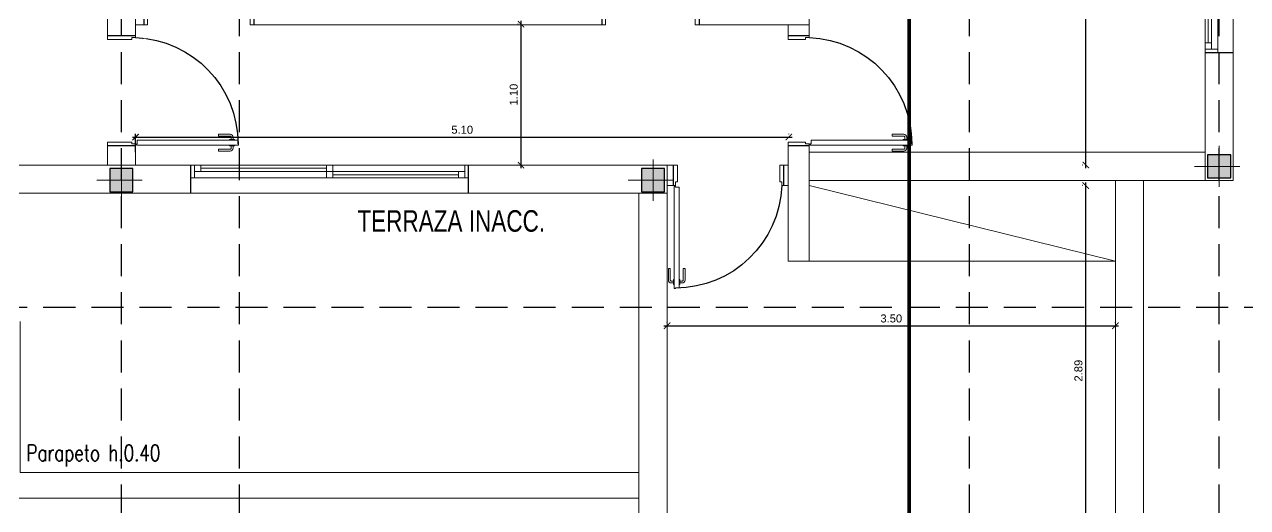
# Model space of a CAD drawing. Header units: millimetres. Extents: x 299 to 493, y -175 to -78.
# Drawn here: x 430.13 to 439.68, y -107.92 to -104.15 of the extents above; entities that cross this region are included whole.
import ezdxf

# ---------------------------------------------------------------- set-up
doc = ezdxf.new("R2010")
doc.units = ezdxf.units.MM
for name, pattern in [('$3$HIDDEN', [0.375, 0.25, -0.125]), ('BORDER2', [0.875, 0.25, -0.125, 0.25, -0.125, 0, -0.125]), ('DASHED2', [9.525, 6.35, -3.175])]:
    doc.linetypes.add(name, pattern=pattern)
for name, color, linetype in [('0-TEXTO', 4, 'Continuous'), ('005ABERTURAS240', 240, 'Continuous'), ('02AGUA FRIA170', 170, 'Continuous'), ('04', 4, 'Continuous'), ('B-COTAS', 1, 'Continuous'), ('BARANDAS', 6, 'Continuous'), ('MUEBLE', 8, 'Continuous')]:
    doc.layers.add(name, color=color, linetype=linetype)
for name, color, linetype, lineweight in [('005', 240, 'Continuous', 5), ('01MUEBLES251', 251, 'Continuous', 9), ('02', 2, 'Continuous', 20), ('03', 3, 'Continuous', 30), ('A-GENM', 13, 'Continuous', 18), ('A-WALL', 3, 'Continuous', 9)]:
    doc.layers.add(name, color=color, linetype=linetype, lineweight=lineweight)
doc.styles.add('DESLOC', font='arial.ttf', dxfattribs={"width": 0.75})
doc.styles.add('SWIS', font='arial.ttf')
doc.dimstyles.new('25', dxfattribs={"dimscale": 0, "dimtxt": 0.0625, "dimasz": 0.05, "dimexe": 0.025, "dimexo": 0.0625, "dimgap": 0.025, "dimtad": 1, "dimzin": 0, "dimdsep": 46, "dimtxsty": 'SWIS', "dimblk": 'ARCHTICK', "dimcen": 0.05, "dimdle": 0.025, "dimclrd": 1, "dimclre": 8, "dimclrt": 1, "dimazin": 0, "dimtfac": 1, "dimtix": 1, "dimtofl": 0, "dimtmove": 1, "dimatfit": 0, "dimfxl": 1, "dimtolj": 1, "dimtzin": 0, "dimlwd": -1, "dimlwe": -1, "dimarcsym": 0})

# ---------------------------------------------------------------- blocks, each defined once
blk = doc.blocks.new('rejilla estructural')
at = {"layer": 'B-COTAS', "linetype": '$3$HIDDEN'}
for points in [[(28.4241, -72.3015), (28.4241, -55.0487)], [(29.3441, -72.3015), (29.3441, -55.0487)], [(35.0441, -72.3015), (35.0441, -55.0487)], [(36.9941, -72.3015), (36.9941, -55.0487)], [(21.8137, -68.4185), (40.0028, -68.4185)]]:
    blk.add_lwpolyline(points, dxfattribs=at)
blk = doc.blocks.new('_ArchTick')
at = {"color": 0, "linetype": 'ByBlock', "const_width": 0.15}
blk.add_lwpolyline([(-0.5, -0.5), (0.5, 0.5)], dxfattribs=at)
blk = doc.blocks.new('*D487')
at = {"layer": '04', "color": 8, "transparency": 16777216}
for p, q in [((438.3963, -102.3602), (438.3939, -102.3602)), ((438.3963, -105.2502), (438.3939, -105.2502))]:
    blk.add_line(p, q, dxfattribs=at)
at = {"layer": '04', "color": 1, "transparency": 16777216}
blk.add_line((438.4189, -105.2752), (438.4189, -102.3352), dxfattribs=at)
at = {"layer": 'Defpoints', "color": 0, "transparency": 16777216}
for p in [(438.4189, -102.3602), (438.4588, -102.3602), (438.4588, -105.2502)]:
    blk.add_point(p, dxfattribs=at)
at = {"layer": '04', "color": 1, "transparency": 16777216, "xscale": 0.05, "yscale": 0.05, "zscale": 0.05}
for p, rotation in [((438.4189, -102.3602), 90), ((438.4189, -105.2502), 270)]:
    blk.add_blockref('_ArchTick', p, dxfattribs=dict(at, rotation=rotation))
at = {"layer": '04', "color": 1, "transparency": 16777216, "insert": (438.362, -103.8052), "char_height": 0.0625, "attachment_point": 5, "rotation": 90, "style": 'SWIS'}
blk.add_mtext('\\A1;2.89', dxfattribs=at)
blk = doc.blocks.new('*D490')
at = {"layer": '04', "color": 8, "transparency": 16777216}
for p, q in [((438.3963, -105.4102), (438.3939, -105.4102)), ((438.3963, -108.3002), (438.3939, -108.3002))]:
    blk.add_line(p, q, dxfattribs=at)
at = {"layer": '04', "color": 1, "transparency": 16777216}
blk.add_line((438.4189, -108.3252), (438.4189, -105.3852), dxfattribs=at)
at = {"layer": 'Defpoints', "color": 0, "transparency": 16777216}
for p in [(438.4189, -105.4102), (438.4588, -105.4102), (438.4588, -108.3002)]:
    blk.add_point(p, dxfattribs=at)
at = {"layer": '04', "color": 1, "transparency": 16777216, "xscale": 0.05, "yscale": 0.05, "zscale": 0.05}
for p, rotation in [((438.4189, -105.4102), 90), ((438.4189, -108.3002), 270)]:
    blk.add_blockref('_ArchTick', p, dxfattribs=dict(at, rotation=rotation))
at = {"layer": '04', "color": 1, "transparency": 16777216, "insert": (438.362, -106.8552), "char_height": 0.0625, "attachment_point": 5, "rotation": 90, "style": 'SWIS'}
blk.add_mtext('\\A1;2.89', dxfattribs=at)
blk = doc.blocks.new('*D491')
at = {"layer": '04', "color": 1, "transparency": 16777216}
blk.add_line((435.1256, -106.5048), (438.6756, -106.5048), dxfattribs=at)
at = {"layer": '04', "color": 8, "transparency": 16777216}
for p, q in [((435.1506, -106.4822), (435.1506, -106.4798)), ((438.6506, -106.4822), (438.6506, -106.4798))]:
    blk.add_line(p, q, dxfattribs=at)
at = {"layer": 'Defpoints', "color": 0, "transparency": 16777216}
for p in [(435.1506, -106.5447), (438.6506, -106.5048), (438.6506, -106.5447)]:
    blk.add_point(p, dxfattribs=at)
at = {"layer": '04', "color": 1, "transparency": 16777216, "xscale": 0.05, "yscale": 0.05, "zscale": 0.05, "rotation": 180}
blk.add_blockref('_ArchTick', (435.1506, -106.5048), dxfattribs=at)
at = {"layer": '04', "color": 1, "transparency": 16777216, "xscale": 0.05, "yscale": 0.05, "zscale": 0.05}
blk.add_blockref('_ArchTick', (438.6506, -106.5048), dxfattribs=at)
at = {"layer": '04', "color": 1, "transparency": 16777216, "insert": (436.9006, -106.4479), "char_height": 0.0625, "attachment_point": 5, "style": 'SWIS'}
blk.add_mtext('\\A1;3.50', dxfattribs=at)
blk = doc.blocks.new('*D492')
at = {"layer": '04', "color": 8, "transparency": 16777216}
for p, q in [((433.9872, -104.1502), (433.9848, -104.1502)), ((433.9872, -105.2502), (433.9848, -105.2502))]:
    blk.add_line(p, q, dxfattribs=at)
at = {"layer": '04', "color": 1, "transparency": 16777216}
blk.add_line((434.0098, -105.2752), (434.0098, -104.1252), dxfattribs=at)
at = {"layer": 'Defpoints', "color": 0, "transparency": 16777216}
for p in [(434.0098, -104.1502), (434.0497, -104.1502), (434.0497, -105.2502)]:
    blk.add_point(p, dxfattribs=at)
at = {"layer": '04', "color": 1, "transparency": 16777216, "xscale": 0.05, "yscale": 0.05, "zscale": 0.05}
for p, rotation in [((434.0098, -104.1502), 90), ((434.0098, -105.2502), 270)]:
    blk.add_blockref('_ArchTick', p, dxfattribs=dict(at, rotation=rotation))
at = {"layer": '04', "color": 1, "transparency": 16777216, "insert": (433.9529, -104.7002), "char_height": 0.0625, "attachment_point": 5, "rotation": 90, "style": 'SWIS'}
blk.add_mtext('\\A1;1.10', dxfattribs=at)
blk = doc.blocks.new('*D499')
at = {"layer": '04', "color": 1, "transparency": 16777216}
blk.add_line((430.9756, -105.0316), (436.1256, -105.0316), dxfattribs=at)
at = {"layer": '04', "color": 8, "transparency": 16777216}
for p, q in [((431.0006, -105.1492), (431.0006, -105.0066)), ((436.1006, -105.009), (436.1006, -105.0066))]:
    blk.add_line(p, q, dxfattribs=at)
at = {"layer": 'Defpoints', "color": 0, "transparency": 16777216}
for p in [(436.1006, -105.0316), (436.1006, -105.0715), (431.0006, -105.2117)]:
    blk.add_point(p, dxfattribs=at)
at = {"layer": '04', "color": 1, "transparency": 16777216, "xscale": 0.05, "yscale": 0.05, "zscale": 0.05, "rotation": 180}
blk.add_blockref('_ArchTick', (431.0006, -105.0316), dxfattribs=at)
at = {"layer": '04', "color": 1, "transparency": 16777216, "xscale": 0.05, "yscale": 0.05, "zscale": 0.05}
blk.add_blockref('_ArchTick', (436.1006, -105.0316), dxfattribs=at)
at = {"layer": '04', "color": 1, "transparency": 16777216, "insert": (433.5506, -104.9747), "char_height": 0.0625, "attachment_point": 5, "style": 'SWIS'}
blk.add_mtext('\\A1;5.10', dxfattribs=at)
blk = doc.blocks.new('ejes de replanteo')
at = {"layer": '02AGUA FRIA170', "linetype": 'BORDER2', "const_width": 0.03}
blk.add_lwpolyline([(20.5213, 38.5518), (20.5213, 3.7937)], dxfattribs=at)
blk = doc.blocks.new('columna 20x20')
at = {"transparency": 33554687}
h = blk.add_hatch(color=220, dxfattribs=at)
h.dxf.hatch_style = 1
h.paths.add_polyline_path([(979.633, 157.587), (979.833, 157.587), (979.833, 157.387), (979.633, 157.387)])
at = {"layer": 'BARANDAS'}
blk.add_lwpolyline([(979.633, 157.587), (979.833, 157.587), (979.833, 157.387), (979.633, 157.387), (979.633, 157.587)], dxfattribs=at)
at = {"layer": 'MUEBLE', "linetype": 'DASHED2', "lineweight": 5, "ltscale": 0.1}
for points in [[(979.733, 157.702), (979.733, 157.308)], [(979.555, 157.487), (979.911, 157.487)]]:
    blk.add_lwpolyline(points, dxfattribs=at)
blk = doc.blocks.new('col. primer piso')
at = {"xscale": -0.900000000000094, "yscale": 0.900000000000094, "zscale": 0.9000000000000853, "rotation": 90}
for p in [(423.3067, 864.9911), (414.7367, 864.8831), (418.8867, 864.8831)]:
    blk.add_blockref('columna 20x20', p, dxfattribs=at)
blk = doc.blocks.new('*U506')
at = {"layer": '02'}
for p, q in [((90.5245, -493.6469), (90.5245, -493.5569)), ((90.5395, -493.6469), (90.5395, -493.5569)), ((90.547, -493.5344), (90.5648, -493.5344)), ((90.547, -493.5494), (90.5648, -493.5494)), ((90.5648, -493.5619), (90.5648, -493.5219)), ((90.5648, -493.5219), (90.5698, -493.5219)), ((90.5648, -493.5619), (90.5698, -493.5619)), ((90.6148, -493.5219), (90.6098, -493.5219)), ((90.6148, -493.5619), (90.6098, -493.5619)), ((90.6148, -493.5619), (90.6148, -493.5219)), ((90.6327, -493.5344), (90.6148, -493.5344)), ((90.6327, -493.5494), (90.6148, -493.5494)), ((90.6402, -493.6469), (90.6402, -493.5569)), ((90.6552, -493.6469), (90.6552, -493.5569)), ((90.5245, -493.6469), (90.5395, -493.6469)), ((90.6552, -493.6469), (90.6402, -493.6469))]:
    blk.add_line(p, q, dxfattribs=at)
for centre, radius, start, end in [((90.547, -493.5569), 0.0225, 90, 180.03489), ((90.547, -493.5569), 0.0075, 90, 180.03489), ((90.6327, -493.5569), 0.0225, 359.96511, 90), ((90.6327, -493.5569), 0.0075, 359.96511, 90)]:
    blk.add_arc(centre, radius, start, end, dxfattribs=at)
at = {"color": 7}
blk.add_wipeout([(90.5648, -494.4649), (91.3248, -494.4649), (91.3248, -494.1449), (90.5648, -494.1449)], dxfattribs=at).dxf.layer = 'A-GENM'
at = {"layer": '005ABERTURAS240'}
blk.add_arc((90.5793, -494.2259), 0.7345, 2.1496, 89.95921, dxfattribs=at)
at = {"layer": '02'}
for points in [[(90.6098, -494.1815), (90.6098, -493.4969), (90.5798, -493.4969), (90.5798, -493.4919), (90.5698, -493.4919), (90.5698, -494.1865), (90.5798, -494.1865), (90.5798, -494.1815)], [(90.5648, -494.1949), (90.5798, -494.1949), (90.5798, -494.2249), (90.5948, -494.2249), (90.5948, -494.3599), (90.5648, -494.3599)], [(91.3248, -494.1949), (91.3098, -494.1949), (91.3098, -494.2249), (91.2948, -494.2249), (91.2948, -494.3599), (91.3248, -494.3599)]]:
    blk.add_lwpolyline(points, close=True, dxfattribs=at)
blk.add_circle((90.5758, -494.1909), 0.004, dxfattribs=at)
at = {"layer": '03'}
for points in [[(90.5648, -494.1949), (90.5648, -494.3599)], [(91.3248, -494.1949), (91.3248, -494.3599)]]:
    blk.add_lwpolyline(points, dxfattribs=at)
blk = doc.blocks.new('*U508')
at = {"layer": '02'}
for p, q in [((90.5245, -493.5469), (90.5245, -493.4569)), ((90.5395, -493.5469), (90.5395, -493.4569)), ((90.547, -493.4344), (90.5648, -493.4344)), ((90.547, -493.4494), (90.5648, -493.4494)), ((90.5648, -493.4619), (90.5648, -493.4219)), ((90.5648, -493.4219), (90.5698, -493.4219)), ((90.5648, -493.4619), (90.5698, -493.4619)), ((90.6148, -493.4219), (90.6098, -493.4219)), ((90.6148, -493.4619), (90.6098, -493.4619)), ((90.6148, -493.4619), (90.6148, -493.4219)), ((90.6327, -493.4344), (90.6148, -493.4344)), ((90.6327, -493.4494), (90.6148, -493.4494)), ((90.6402, -493.5469), (90.6402, -493.4569)), ((90.6552, -493.5469), (90.6552, -493.4569)), ((90.5245, -493.5469), (90.5395, -493.5469)), ((90.6552, -493.5469), (90.6402, -493.5469))]:
    blk.add_line(p, q, dxfattribs=at)
for centre, radius, start, end in [((90.547, -493.4569), 0.0225, 90, 180.03489), ((90.547, -493.4569), 0.0075, 90, 180.03489), ((90.6327, -493.4569), 0.0225, 359.96511, 90), ((90.6327, -493.4569), 0.0075, 359.96511, 90)]:
    blk.add_arc(centre, radius, start, end, dxfattribs=at)
at = {"color": 7}
blk.add_wipeout([(90.5648, -494.4649), (91.4248, -494.4649), (91.4248, -494.1449), (90.5648, -494.1449)], dxfattribs=at).dxf.layer = 'A-GENM'
at = {"layer": '005ABERTURAS240'}
blk.add_arc((90.5792, -494.2261), 0.8312, 2.1496, 89.95921, dxfattribs=at)
at = {"layer": '02'}
for points in [[(90.6098, -494.1815), (90.6098, -493.3969), (90.5798, -493.3969), (90.5798, -493.3919), (90.5698, -493.3919), (90.5698, -494.1865), (90.5798, -494.1865), (90.5798, -494.1815)], [(90.5648, -494.1949), (90.5798, -494.1949), (90.5798, -494.2249), (90.5948, -494.2249), (90.5948, -494.3599), (90.5648, -494.3599)], [(91.4248, -494.1949), (91.4098, -494.1949), (91.4098, -494.2249), (91.3948, -494.2249), (91.3948, -494.3599), (91.4248, -494.3599)]]:
    blk.add_lwpolyline(points, close=True, dxfattribs=at)
blk.add_circle((90.5758, -494.1909), 0.004, dxfattribs=at)
at = {"layer": '03'}
for points in [[(90.5648, -494.1949), (90.5648, -494.3599)], [(91.4248, -494.1949), (91.4248, -494.3599)]]:
    blk.add_lwpolyline(points, dxfattribs=at)
blk = doc.blocks.new('*U450')
at = {"color": 7}
blk.add_wipeout([(91.1666, -494.4649), (91.1666, -494.1449), (89.9666, -494.1449), (89.9666, -494.4649)], dxfattribs=at).dxf.layer = 'A-GENM'
at = {"layer": '005'}
for points in [[(89.9666, -494.1949), (91.1666, -494.1949)], [(90.0466, -494.3149), (90.5416, -494.3149)], [(90.0466, -494.3399), (90.5416, -494.3399)], [(90.5916, -494.3149), (91.1366, -494.3149)], [(89.9666, -494.4149), (91.1666, -494.4149)], [(89.9966, -494.4149), (90.5416, -494.4149)], [(90.5416, -494.3649), (90.0466, -494.3649)], [(91.0866, -494.3649), (90.5916, -494.3649)], [(90.5916, -494.3899), (91.0866, -494.3899)], [(90.5916, -494.4149), (91.0866, -494.4149)]]:
    blk.add_lwpolyline(points, dxfattribs=at)
for points in [[(89.9966, -494.4149), (89.9666, -494.4149), (89.9666, -494.3149), (89.9966, -494.3149)], [(89.9966, -494.3149), (90.0466, -494.3149), (90.0466, -494.3649), (89.9966, -494.3649)], [(90.5416, -494.3149), (90.5916, -494.3149), (90.5916, -494.3649), (90.5416, -494.3649)], [(91.1366, -494.4149), (91.1666, -494.4149), (91.1666, -494.3149), (91.1366, -494.3149)], [(90.5416, -494.3649), (90.5916, -494.3649), (90.5916, -494.4149), (90.5416, -494.4149)], [(91.0866, -494.3649), (91.1366, -494.3649), (91.1366, -494.4149), (91.0866, -494.4149)]]:
    blk.add_lwpolyline(points, close=True, dxfattribs=at)
at = {"layer": '03'}
for points in [[(89.9666, -494.1949), (89.9666, -494.4149)], [(91.1666, -494.1949), (91.1666, -494.4149)]]:
    blk.add_lwpolyline(points, dxfattribs=at)
blk = doc.blocks.new('*U451')
at = {"color": 7}
blk.add_wipeout([(91.6516, -494.4649), (91.6516, -494.1449), (89.4816, -494.1449), (89.4816, -494.4649)], dxfattribs=at).dxf.layer = 'A-GENM'
at = {"layer": '005'}
for points in [[(89.4816, -494.1949), (91.6516, -494.1949)], [(89.5616, -494.3149), (90.5416, -494.3149)], [(89.5616, -494.3399), (90.5416, -494.3399)], [(90.5916, -494.3149), (91.6216, -494.3149)], [(89.4816, -494.4149), (91.6516, -494.4149)], [(89.5116, -494.4149), (90.5416, -494.4149)], [(90.5416, -494.3649), (89.5616, -494.3649)], [(91.5716, -494.3649), (90.5916, -494.3649)], [(90.5916, -494.3899), (91.5716, -494.3899)], [(90.5916, -494.4149), (91.5716, -494.4149)]]:
    blk.add_lwpolyline(points, dxfattribs=at)
for points in [[(89.5116, -494.4149), (89.4816, -494.4149), (89.4816, -494.3149), (89.5116, -494.3149)], [(89.5116, -494.3149), (89.5616, -494.3149), (89.5616, -494.3649), (89.5116, -494.3649)], [(90.5416, -494.3149), (90.5916, -494.3149), (90.5916, -494.3649), (90.5416, -494.3649)], [(91.6216, -494.4149), (91.6516, -494.4149), (91.6516, -494.3149), (91.6216, -494.3149)], [(90.5416, -494.3649), (90.5916, -494.3649), (90.5916, -494.4149), (90.5416, -494.4149)], [(91.5716, -494.3649), (91.6216, -494.3649), (91.6216, -494.4149), (91.5716, -494.4149)]]:
    blk.add_lwpolyline(points, close=True, dxfattribs=at)
at = {"layer": '03'}
for points in [[(89.4816, -494.1949), (89.4816, -494.4149)], [(91.6516, -494.1949), (91.6516, -494.4149)]]:
    blk.add_lwpolyline(points, dxfattribs=at)
blk = doc.blocks.new('*U504')
at = {"layer": '02'}
for p, q in [((90.5245, -493.5371), (90.5245, -493.4471)), ((90.5395, -493.5371), (90.5395, -493.4471)), ((90.547, -493.4246), (90.5648, -493.4246)), ((90.547, -493.4396), (90.5648, -493.4396)), ((90.5648, -493.4521), (90.5648, -493.4121)), ((90.5648, -493.4121), (90.5698, -493.4121)), ((90.5648, -493.4521), (90.5698, -493.4521)), ((90.6148, -493.4121), (90.6098, -493.4121)), ((90.6148, -493.4521), (90.6098, -493.4521)), ((90.6148, -493.4521), (90.6148, -493.4121)), ((90.6327, -493.4246), (90.6148, -493.4246)), ((90.6327, -493.4396), (90.6148, -493.4396)), ((90.6402, -493.5371), (90.6402, -493.4471)), ((90.6552, -493.5371), (90.6552, -493.4471)), ((90.5245, -493.5371), (90.5395, -493.5371)), ((90.6552, -493.5371), (90.6402, -493.5371))]:
    blk.add_line(p, q, dxfattribs=at)
for centre, radius, start, end in [((90.547, -493.4471), 0.0225, 90, 180.03489), ((90.547, -493.4471), 0.0075, 90, 180.03489), ((90.6327, -493.4471), 0.0225, 359.96511, 90), ((90.6327, -493.4471), 0.0075, 359.96511, 90)]:
    blk.add_arc(centre, radius, start, end, dxfattribs=at)
at = {"color": 7}
blk.add_wipeout([(90.5648, -494.4649), (91.4248, -494.4649), (91.4248, -494.1351), (90.5648, -494.1351)], dxfattribs=at).dxf.layer = 'A-GENM'
at = {"layer": '005ABERTURAS240'}
blk.add_arc((90.5792, -494.2163), 0.8312, 2.1496, 89.95921, dxfattribs=at)
at = {"layer": '02'}
for points in [[(90.6098, -494.1717), (90.6098, -493.3871), (90.5798, -493.3871), (90.5798, -493.3821), (90.5698, -493.3821), (90.5698, -494.1767), (90.5798, -494.1767), (90.5798, -494.1717)], [(90.5648, -494.1851), (90.5798, -494.1851), (90.5798, -494.2151), (90.5948, -494.2151), (90.5948, -494.4051), (90.5648, -494.4051)], [(91.4248, -494.1851), (91.4098, -494.1851), (91.4098, -494.2151), (91.3948, -494.2151), (91.3948, -494.4051), (91.4248, -494.4051)]]:
    blk.add_lwpolyline(points, close=True, dxfattribs=at)
blk.add_circle((90.5758, -494.1811), 0.004, dxfattribs=at)
at = {"layer": '03'}
for points in [[(90.5648, -494.1851), (90.5648, -494.4051)], [(91.4248, -494.1851), (91.4248, -494.4051)]]:
    blk.add_lwpolyline(points, dxfattribs=at)
blk = doc.blocks.new('*U503')
at = {"layer": '02'}
for p, q in [((90.5245, -493.5469), (90.5245, -493.4569)), ((90.5395, -493.5469), (90.5395, -493.4569)), ((90.547, -493.4344), (90.5648, -493.4344)), ((90.547, -493.4494), (90.5648, -493.4494)), ((90.5648, -493.4619), (90.5648, -493.4219)), ((90.5648, -493.4219), (90.5698, -493.4219)), ((90.5648, -493.4619), (90.5698, -493.4619)), ((90.6148, -493.4219), (90.6098, -493.4219)), ((90.6148, -493.4619), (90.6098, -493.4619)), ((90.6148, -493.4619), (90.6148, -493.4219)), ((90.6327, -493.4344), (90.6148, -493.4344)), ((90.6327, -493.4494), (90.6148, -493.4494)), ((90.6402, -493.5469), (90.6402, -493.4569)), ((90.6552, -493.5469), (90.6552, -493.4569)), ((90.5245, -493.5469), (90.5395, -493.5469)), ((90.6552, -493.5469), (90.6402, -493.5469))]:
    blk.add_line(p, q, dxfattribs=at)
for centre, radius, start, end in [((90.547, -493.4569), 0.0225, 90, 180.03489), ((90.547, -493.4569), 0.0075, 90, 180.03489), ((90.6327, -493.4569), 0.0225, 359.96511, 90), ((90.6327, -493.4569), 0.0075, 359.96511, 90)]:
    blk.add_arc(centre, radius, start, end, dxfattribs=at)
at = {"color": 7}
blk.add_wipeout([(90.5648, -494.4649), (91.4248, -494.4649), (91.4248, -494.1449), (90.5648, -494.1449)], dxfattribs=at).dxf.layer = 'A-GENM'
at = {"layer": '005ABERTURAS240'}
blk.add_arc((90.5792, -494.2261), 0.8312, 2.1496, 89.95921, dxfattribs=at)
at = {"layer": '02'}
for points in [[(90.6098, -494.1815), (90.6098, -493.3969), (90.5798, -493.3969), (90.5798, -493.3919), (90.5698, -493.3919), (90.5698, -494.1865), (90.5798, -494.1865), (90.5798, -494.1815)], [(90.5648, -494.1949), (90.5798, -494.1949), (90.5798, -494.2249), (90.5948, -494.2249), (90.5948, -494.3549), (90.5648, -494.3549)], [(91.4248, -494.1949), (91.4098, -494.1949), (91.4098, -494.2249), (91.3948, -494.2249), (91.3948, -494.3549), (91.4248, -494.3549)]]:
    blk.add_lwpolyline(points, close=True, dxfattribs=at)
blk.add_circle((90.5758, -494.1909), 0.004, dxfattribs=at)
at = {"layer": '03'}
for points in [[(90.5648, -494.1949), (90.5648, -494.3549)], [(91.4248, -494.1949), (91.4248, -494.3549)]]:
    blk.add_lwpolyline(points, dxfattribs=at)

msp = doc.modelspace()

# ---------------------------------------------------------------- linework, layer by layer
at = {"layer": '01MUEBLES251', "elevation": 0.0414}
for points in [[(436.2606, -106.0002), (438.6506, -106.0002), (436.2606, -105.4102)], [(429.8806, -106.4702), (429.8806, -107.8502), (434.9306, -107.8502)], [(430.1006, -106.4702), (430.1006, -107.6502), (434.9306, -107.6502)]]:
    msp.add_lwpolyline(points, dxfattribs=at)
at = {"layer": 'A-WALL', "elevation": 0.0414}
for points in [[(430.7806, -98.2002), (430.7806, -105.2502), (431.0006, -105.2502), (431.0006, -98.2002)], [(436.2606, -103.9902), (431.0006, -103.9902), (431.0006, -104.1552), (436.2606, -104.1552)], [(436.2606, -106.0002), (436.0956, -106.0002), (436.0956, -104.1552), (436.2606, -104.1552)], [(439.5706, -105.3702), (439.3506, -105.3702), (439.3506, -104.3752), (439.5706, -104.3752)], [(436.2606, -105.3702), (439.3506, -105.3702), (439.3506, -105.1502), (436.2606, -105.1502)], [(429.8806, -105.4702), (431.4306, -105.4702), (431.4306, -105.2502), (429.8806, -105.2502)], [(433.6006, -105.4702), (435.1506, -105.4702), (435.1506, -105.2502), (433.6006, -105.2502)], [(436.0956, -105.2502), (435.1506, -105.2502), (435.1506, -105.4102), (436.0956, -105.4102)], [(438.8706, -108.3002), (438.6506, -108.3002), (438.6506, -105.3702), (438.8706, -105.3702)], [(435.1506, -108.3002), (434.9306, -108.3002), (434.9306, -105.4702), (435.1506, -105.4702)]]:
    msp.add_lwpolyline(points, close=True, dxfattribs=at)

# ---------------------------------------------------------------- texts
at = {"layer": '0-TEXTO', "attachment_point": 1, "style": 'DESLOC'}
for s, width, gutter_width, heights, insert, char_height in [('\\pi0.57854;TERRAZA INACC.', 2.346989, 1.5, [1.363], (432.1533, -105.6025, 0.0414), 0.167927), ('{\\Fromans|c0;\\H0.85x;\\PParapeto h.0.40 }', 2.941966, 0.9596, [0.8345], (430.1489, -107.2205, 0.0414), 0.15)]:
    msp.add_mtext_dynamic_manual_height_columns(s, width=width, gutter_width=gutter_width, heights=heights, dxfattribs=dict(at, insert=insert, char_height=char_height))

# ---------------------------------------------------------------- dimensions: what is measured, and where the dimension line sits
at = {"layer": '04'}
for base, p1, p2, picture, middle in [((438.4189, -102.3602, 0.0414), (438.4588, -105.2502, 0.0414), (438.4588, -102.3602, 0.0414), '*D487', (438.362, -103.8052, 0.0414)), ((434.0098, -104.1502, 0.0414), (434.0497, -105.2502, 0.0414), (434.0497, -104.1502, 0.0414), '*D492', (433.9529, -104.7002, 0.0414)), ((438.4189, -105.4102, 0.0414), (438.4588, -108.3002, 0.0414), (438.4588, -105.4102, 0.0414), '*D490', (438.362, -106.8552, 0.0414))]:
    dim = msp.add_linear_dim(base=base, p1=p1, p2=p2, angle=90, dimstyle='25', override={"dimscale": 1}, dxfattribs=at)
    dim.commit()
    dim.dimension.update_dxf_attribs({"geometry": picture, "text_midpoint": middle})
dim = msp.add_linear_dim(base=(438.6506, -106.5048, 0.0414), p1=(435.1506, -106.5447, 0.0414), p2=(438.6506, -106.5447, 0.0414), dimstyle='25', override={"dimscale": 1}, dxfattribs=at)
dim.commit()
dim.dimension.update_dxf_attribs({"geometry": '*D491', "text_midpoint": (436.9006, -106.4479, 0.0414)})

# ---------------------------------------------------------------- next in the draw order: block references
at = {"layer": 'A-GENM', "color": 7}
for name, p, rotation in [('*U450', (933.7654, -13.2086, 0.0414), 270), ('*U451', (523.0822, -599.6651, 0.0414), 180)]:
    msp.add_blockref(name, p, dxfattribs=dict(at, rotation=rotation))
at = {"layer": 'A-GENM', "color": 7, "xscale": -1}
msp.add_blockref('*U506', (525.9654, 390.2046, 0.0414), dxfattribs=at)
at = {"layer": 'A-GENM', "color": 7, "xscale": -1, "rotation": 270}
for name, p in [('*U504', (925.1857, -195.6651, 0.0414)), ('*U508', (930.4554, -195.6651, 0.0414))]:
    msp.add_blockref(name, p, dxfattribs=at)

# ---------------------------------------------------------------- next in the draw order: block references
at = {"layer": 'A-GENM', "color": 7, "xscale": -1}
msp.add_blockref('*U508', (522.4891, 390.2046, 0.0414), dxfattribs=at)
at = {"layer": 'A-GENM', "color": 7, "xscale": -1, "rotation": 180}
msp.add_blockref('*U503', (344.6357, -599.6051, 0.0414), dxfattribs=at)

# ---------------------------------------------------------------- next in the draw order: block references
at = {"layer": '04'}
for name, p in [('ejes de replanteo', (416.5192, -118.3162, 0.0414)), ('rejilla estructural', (402.4665, -37.9418, 0.0414)), ('col. primer piso', (157.8919, -88.4916, 0.0414))]:
    msp.add_blockref(name, p, dxfattribs=at)

# ---------------------------------------------------------------- next in the draw order: dimensions: what is measured, and where the dimension line sits
dim = msp.add_linear_dim(base=(436.1006, -105.0316, 0.0414), p1=(431.0006, -105.2117, 0.0414), p2=(436.1006, -105.0715, 0.0414), dimstyle='25', override={"dimscale": 1}, dxfattribs=at)
dim.commit()
dim.dimension.update_dxf_attribs({"geometry": '*D499', "text_midpoint": (433.5506, -104.9747, 0.0414)})

doc.saveas('drawing.dxf')
